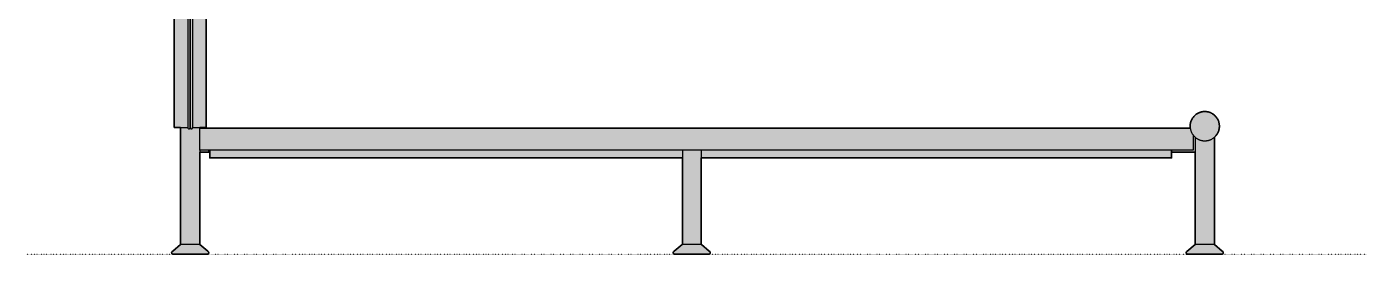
# Model space of a CAD drawing. Header units: millimetres. Extents: x 211 to 5492, y -1375 to 909.
# Drawn here: x 211 to 2955, y -22 to 444 of the extents above; entities that cross this region are included whole.
import ezdxf

# ---------------------------------------------------------------- set-up
doc = ezdxf.new("R2010")
doc.units = ezdxf.units.MM
doc.linetypes.add('Dots', pattern=[1, 0, -1])
doc.layers.add('Blocks', color=7, linetype='Continuous')
doc.layers.add('Blocks$Fill', color=7, linetype='Continuous', true_color=0xffffff)
for name, color, linetype, lineweight, true_color in [('Blocks$Inner', 7, 'Continuous', 25, 0x007f00), ('Blocks$Outline', 7, 'Continuous', 35, 0xff3f3f), ('Groud', 7, 'Dots', 25, 0x243775)]:
    doc.layers.add(name, color=color, linetype=linetype, lineweight=lineweight, true_color=true_color)

# ---------------------------------------------------------------- blocks, each defined once
blk = doc.blocks.new('Tomoto bed 160x200 Side')
at = {"layer": 'Blocks$Fill'}
blk.add_hatch(color=256, dxfattribs=at).paths.add_polyline_path([(526.1, -1.6), (509, -16.4), (509, -16.4), (508.9, -16.5), (508.8, -16.6), (508.8, -16.7), (508.7, -16.8), (508.6, -16.8), (508.6, -16.9), (508.5, -17), (508.5, -17.1), (508.4, -17.2), (508.4, -17.3), (508.3, -17.4), (508.3, -17.5), (508.2, -17.6), (508.2, -17.7), (508.2, -17.8), (508.2, -17.9), (508.1, -18), (508.1, -18.1), (508.1, -18.2), (508.1, -18.3), (508.1, -18.4), (508.1, -18.5), (508.1, -18.6), (508.1, -18.7), (508.1, -18.8), (508.1, -18.9), (508.1, -19), (508.1, -19.1), (508.2, -19.2), (508.2, -19.3), (508.2, -19.4), (508.2, -19.5), (508.3, -19.6), (508.3, -19.7), (508.4, -19.8), (508.4, -19.9), (508.4, -20), (508.5, -20.1), (508.5, -20.2), (508.6, -20.3), (508.7, -20.3), (508.7, -20.4), (508.8, -20.5), (508.9, -20.6), (508.9, -20.7), (509, -20.7), (509.1, -20.8), (509.2, -20.9), (509.2, -20.9), (509.3, -21), (509.4, -21.1), (509.5, -21.1), (509.6, -21.2), (509.7, -21.2), (509.8, -21.3), (509.9, -21.3), (510, -21.4), (510.1, -21.4), (510.2, -21.4), (510.3, -21.5), (510.4, -21.5), (510.5, -21.5), (510.6, -21.5), (510.7, -21.5), (510.8, -21.6), (510.9, -21.6), (511, -21.6), (511.1, -21.6), (581.2, -21.6), (581.3, -21.6), (581.4, -21.6), (581.5, -21.5), (581.6, -21.5), (581.7, -21.5), (581.8, -21.5), (581.9, -21.5), (582, -21.4), (582.1, -21.4), (582.2, -21.4), (582.3, -21.3), (582.4, -21.3), (582.5, -21.2), (582.6, -21.2), (582.7, -21.1), (582.7, -21.1), (582.8, -21), (582.9, -20.9), (583, -20.9), (583.1, -20.8), (583.2, -20.7), (583.2, -20.7), (583.3, -20.6), (583.4, -20.5), (583.4, -20.4), (583.5, -20.3), (583.6, -20.3), (583.6, -20.2), (583.7, -20.1), (583.7, -20), (583.8, -19.9), (583.8, -19.8), (583.9, -19.7), (583.9, -19.6), (583.9, -19.5), (584, -19.4), (584, -19.3), (584, -19.2), (584, -19.1), (584, -19), (584.1, -18.9), (584.1, -18.8), (584.1, -18.7), (584.1, -18.6), (584.1, -18.5), (584.1, -18.4), (584.1, -18.3), (584.1, -18.2), (584, -18.1), (584, -18), (584, -17.9), (584, -17.8), (583.9, -17.7), (583.9, -17.6), (583.9, -17.5), (583.8, -17.4), (583.8, -17.3), (583.8, -17.2), (583.7, -17.1), (583.6, -17), (583.6, -16.9), (583.5, -16.8), (583.5, -16.8), (583.4, -16.7), (583.3, -16.6), (583.3, -16.5), (583.2, -16.4), (583.1, -16.4), (583, -16.3), (566.1, -1.6), (566.1, 187.4), (584.1, 187.4), (584.1, 191.4), (586.2, 191.4), (586.2, 175.4), (1554.4, 175.4), (1554.4, -1.6), (1553.4, -1.6), (1537.6, -15.3), (1536.4, -16.4), (1536.3, -16.4), (1536.2, -16.5), (1536.2, -16.6), (1536.1, -16.7), (1536, -16.8), (1536, -16.8), (1535.9, -16.9), (1535.9, -17), (1535.8, -17.1), (1535.8, -17.2), (1535.7, -17.3), (1535.7, -17.4), (1535.6, -17.5), (1535.6, -17.6), (1535.6, -17.7), (1535.5, -17.8), (1535.5, -17.9), (1535.5, -18), (1535.5, -18.1), (1535.5, -18.2), (1535.5, -18.3), (1535.4, -18.4), (1535.4, -18.5), (1535.4, -18.6), (1535.4, -18.7), (1535.4, -18.8), (1535.5, -18.9), (1535.5, -19), (1535.5, -19.1), (1535.5, -19.2), (1535.5, -19.3), (1535.6, -19.4), (1535.6, -19.5), (1535.6, -19.6), (1535.7, -19.7), (1535.7, -19.8), (1535.8, -19.9), (1535.8, -20), (1535.9, -20.1), (1535.9, -20.2), (1536, -20.3), (1536, -20.3), (1536.1, -20.4), (1536.2, -20.5), (1536.2, -20.6), (1536.3, -20.7), (1536.4, -20.7), (1536.4, -20.8), (1536.5, -20.9), (1536.6, -20.9), (1536.7, -21), (1536.8, -21.1), (1536.9, -21.1), (1536.9, -21.2), (1537, -21.2), (1537.1, -21.3), (1537.2, -21.3), (1537.3, -21.4), (1537.4, -21.4), (1537.5, -21.4), (1537.6, -21.5), (1537.7, -21.5), (1537.8, -21.5), (1537.9, -21.5), (1538, -21.5), (1538.1, -21.6), (1538.2, -21.6), (1538.3, -21.6), (1538.4, -21.6), (1608.5, -21.6), (1608.6, -21.6), (1608.8, -21.6), (1608.9, -21.5), (1609, -21.5), (1609.1, -21.5), (1609.2, -21.5), (1609.3, -21.5), (1609.4, -21.4), (1609.5, -21.4), (1609.6, -21.4), (1609.7, -21.3), (1609.7, -21.3), (1609.8, -21.2), (1609.9, -21.2), (1610, -21.1), (1610.1, -21.1), (1610.2, -21), (1610.3, -20.9), (1610.4, -20.9), (1610.4, -20.8), (1610.5, -20.7), (1610.6, -20.7), (1610.7, -20.6), (1610.7, -20.5), (1610.8, -20.4), (1610.9, -20.3), (1610.9, -20.3), (1611, -20.2), (1611, -20.1), (1611.1, -20), (1611.1, -19.9), (1611.2, -19.8), (1611.2, -19.7), (1611.3, -19.6), (1611.3, -19.5), (1611.3, -19.4), (1611.3, -19.3), (1611.4, -19.2), (1611.4, -19.1), (1611.4, -19), (1611.4, -18.9), (1611.4, -18.8), (1611.4, -18.7), (1611.4, -18.6), (1611.4, -18.5), (1611.4, -18.4), (1611.4, -18.3), (1611.4, -18.2), (1611.4, -18.1), (1611.4, -18), (1611.4, -17.9), (1611.3, -17.8), (1611.3, -17.7), (1611.3, -17.6), (1611.2, -17.5), (1611.2, -17.4), (1611.2, -17.3), (1611.1, -17.2), (1611.1, -17.1), (1611, -17), (1611, -16.9), (1610.9, -16.8), (1610.8, -16.8), (1610.8, -16.7), (1610.7, -16.6), (1610.6, -16.5), (1610.6, -16.4), (1610.5, -16.4), (1610.4, -16.3), (1609.3, -15.3), (1593.4, -1.6), (1592.4, -1.6), (1592.4, 175.4), (2556.1, 175.4), (2556.1, 187.4), (2604.1, 187.4), (2604.1, -1.6), (2587, -16.4), (2587, -16.4), (2586.9, -16.5), (2586.8, -16.6), (2586.8, -16.7), (2586.7, -16.8), (2586.6, -16.8), (2586.6, -16.9), (2586.5, -17), (2586.5, -17.1), (2586.4, -17.2), (2586.4, -17.3), (2586.3, -17.4), (2586.3, -17.5), (2586.2, -17.6), (2586.2, -17.7), (2586.2, -17.8), (2586.2, -17.9), (2586.1, -18), (2586.1, -18.1), (2586.1, -18.2), (2586.1, -18.3), (2586.1, -18.4), (2586.1, -18.5), (2586.1, -18.6), (2586.1, -18.7), (2586.1, -18.8), (2586.1, -18.9), (2586.1, -19), (2586.1, -19.1), (2586.2, -19.2), (2586.2, -19.3), (2586.2, -19.4), (2586.2, -19.5), (2586.3, -19.6), (2586.3, -19.7), (2586.4, -19.8), (2586.4, -19.9), (2586.4, -20), (2586.5, -20.1), (2586.5, -20.2), (2586.6, -20.3), (2586.7, -20.3), (2586.7, -20.4), (2586.8, -20.5), (2586.9, -20.6), (2586.9, -20.7), (2587, -20.7), (2587.1, -20.8), (2587.2, -20.9), (2587.2, -20.9), (2587.3, -21), (2587.4, -21.1), (2587.5, -21.1), (2587.6, -21.2), (2587.7, -21.2), (2587.8, -21.3), (2587.9, -21.3), (2588, -21.4), (2588.1, -21.4), (2588.2, -21.4), (2588.3, -21.5), (2588.4, -21.5), (2588.5, -21.5), (2588.6, -21.5), (2588.7, -21.5), (2588.8, -21.6), (2588.9, -21.6), (2589, -21.6), (2589.1, -21.6), (2659.2, -21.6), (2659.3, -21.6), (2659.4, -21.6), (2659.5, -21.5), (2659.6, -21.5), (2659.7, -21.5), (2659.8, -21.5), (2659.9, -21.5), (2660, -21.4), (2660.1, -21.4), (2660.2, -21.4), (2660.3, -21.3), (2660.4, -21.3), (2660.5, -21.2), (2660.6, -21.2), (2660.7, -21.1), (2660.7, -21.1), (2660.8, -21), (2660.9, -20.9), (2661, -20.9), (2661.1, -20.8), (2661.2, -20.7), (2661.2, -20.7), (2661.3, -20.6), (2661.4, -20.5), (2661.4, -20.4), (2661.5, -20.3), (2661.6, -20.3), (2661.6, -20.2), (2661.7, -20.1), (2661.7, -20), (2661.8, -19.9), (2661.8, -19.8), (2661.9, -19.7), (2661.9, -19.6), (2661.9, -19.5), (2662, -19.4), (2662, -19.3), (2662, -19.2), (2662, -19.1), (2662, -19), (2662.1, -18.9), (2662.1, -18.8), (2662.1, -18.7), (2662.1, -18.6), (2662.1, -18.5), (2662.1, -18.4), (2662.1, -18.3), (2662.1, -18.2), (2662, -18.1), (2662, -18), (2662, -17.9), (2662, -17.8), (2661.9, -17.7), (2661.9, -17.6), (2661.9, -17.5), (2661.8, -17.4), (2661.8, -17.3), (2661.8, -17.2), (2661.7, -17.1), (2661.6, -17), (2661.6, -16.9), (2661.5, -16.8), (2661.5, -16.8), (2661.4, -16.7), (2661.3, -16.6), (2661.3, -16.5), (2661.2, -16.4), (2661.1, -16.4), (2661, -16.3), (2644.1, -1.6), (2644.1, 218.1), (2645, 218.9), (2645.8, 219.7), (2646.5, 220.4), (2647.1, 221.2), (2647.8, 222), (2648.4, 222.9), (2649, 223.7), (2649.6, 224.6), (2650.1, 225.5), (2650.6, 226.4), (2651.1, 227.3), (2651.5, 228.3), (2651.9, 229.3), (2652.3, 230.2), (2652.6, 231.2), (2652.9, 232.2), (2653.2, 233.2), (2653.4, 234.2), (2653.6, 235.3), (2653.8, 236.3), (2653.9, 237.3), (2654, 238.4), (2654.1, 240.4), (2654.1, 241.5), (2654, 242.5), (2653.9, 243.5), (2653.8, 244.6), (2653.6, 245.6), (2653.4, 246.6), (2653.2, 247.6), (2652.9, 248.7), (2652.6, 249.7), (2652.3, 250.6), (2651.9, 251.6), (2651.5, 252.6), (2651.1, 253.5), (2650.6, 254.4), (2650.1, 255.4), (2649.6, 256.3), (2649, 257.1), (2648.4, 258), (2647.8, 258.8), (2647.1, 259.6), (2646.5, 260.4), (2645.8, 261.2), (2645, 261.9), (2644.3, 262.6), (2643.5, 263.3), (2642.7, 264), (2641.8, 264.6), (2641, 265.2), (2640.1, 265.8), (2639.2, 266.3), (2638.3, 266.8), (2637.4, 267.3), (2636.5, 267.8), (2635.5, 268.2), (2634.5, 268.6), (2633.6, 268.9), (2632.6, 269.2), (2631.6, 269.5), (2630.5, 269.7), (2629.5, 269.9), (2628.5, 270.1), (2627.5, 270.2), (2626.4, 270.3), (2625.4, 270.4), (2624.3, 270.4), (2623.3, 270.4), (2622.3, 270.4), (2621.2, 270.3), (2620.2, 270.2), (2619.2, 270), (2618.1, 269.8), (2617.1, 269.6), (2616.1, 269.4), (2615.1, 269.1), (2614.1, 268.7), (2613.1, 268.4), (2612.2, 268), (2611.2, 267.5), (2610.3, 267.1), (2609.4, 266.6), (2608.5, 266.1), (2607.6, 265.5), (2606.7, 264.9), (2605.9, 264.3), (2605.1, 263.7), (2604.3, 263), (2603.5, 262.3), (2602.8, 261.6), (2602.1, 260.8), (2601.4, 260), (2600.7, 259.2), (2600.1, 258.4), (2599.4, 257.6), (2598.9, 256.7), (2598.3, 255.8), (2597.8, 254.9), (2597.3, 254), (2596.9, 253), (2596.4, 252.1), (2596.1, 251.1), (2595.7, 250.1), (2595.4, 249.2), (2595.1, 248.2), (2594.8, 247.1), (2594.6, 246.1), (2594.4, 245.1), (2594.3, 244.1), (2594.2, 243), (2594.1, 242), (2594.1, 241), (2594.1, 239.9), (2594.1, 238.9), (2594.2, 237.8), (2594.3, 236.8), (2594.4, 236.4), (566.1, 236.4), (566.1, 237.6), (578.8, 237.6), (578.8, 791.1), (578.8, 860.7), (579.2, 862), (579.5, 862.8), (579.7, 863.8), (580, 864.9), (580.2, 866), (580.3, 867), (580.5, 868.2), (580.6, 869.4), (580.7, 870.4), (580.8, 871.5), (580.8, 873.4), (580.8, 875.1), (580.8, 875.7), (580.8, 876.3), (580.7, 876.9), (580.7, 877.6), (580.6, 878.2), (580.6, 878.8), (580.4, 879.6), (580.3, 880.3), (580.2, 881.1), (580, 881.9), (579.8, 882.8), (579.6, 883.7), (579.3, 884.6), (579, 885.5), (578.8, 886.2), (578.6, 886.8), (578.3, 887.4), (578, 888.1), (577.8, 888.7), (577.5, 889.4), (577.2, 890), (576.8, 890.6), (576.5, 891.2), (576.2, 891.8), (575.8, 892.4), (575.5, 893), (575.1, 893.6), (574.7, 894.2), (574.3, 894.7), (573.9, 895.3), (573.4, 895.9), (573, 896.4), (572.5, 897), (572.1, 897.5), (571.5, 898.1), (570.9, 898.8), (570.2, 899.4), (569.6, 900), (569.1, 900.5), (568.5, 901), (568, 901.4), (567.4, 901.8), (566.9, 902.3), (566.3, 902.7), (565.7, 903.1), (565.1, 903.5), (564.6, 903.9), (564, 904.2), (563.4, 904.6), (562.8, 904.9), (562.1, 905.2), (561.5, 905.6), (560.9, 905.9), (560.3, 906.2), (559.7, 906.4), (559, 906.7), (558.4, 906.9), (557.8, 907.2), (557.1, 907.4), (556.5, 907.6), (555.9, 907.8), (555.2, 908), (554.6, 908.1), (553.9, 908.3), (553.3, 908.4), (552.6, 908.6), (551.5, 908.8), (550.3, 908.9), (549.1, 909.1), (547.9, 909.1), (547, 909.2), (546.2, 909.2), (545.3, 909.2), (544.5, 909.1), (543.9, 909.1), (543.2, 909.1), (542.6, 909), (542, 908.9), (541.4, 908.9), (540.8, 908.8), (540.1, 908.7), (539.5, 908.6), (538.9, 908.4), (538.2, 908.3), (537.6, 908.1), (536.9, 908), (536.3, 907.8), (535.7, 907.6), (535, 907.4), (534.4, 907.2), (533.7, 906.9), (533, 906.6), (532.4, 906.4), (531.8, 906.1), (531.1, 905.8), (530.5, 905.5), (529.9, 905.2), (529.3, 904.9), (528.7, 904.5), (528.1, 904.2), (527.2, 903.6), (526.4, 903.1), (525.8, 902.7), (525.3, 902.3), (524.7, 901.8), (524.1, 901.4), (523.6, 900.9), (523.1, 900.5), (522.5, 900), (522, 899.5), (521.5, 899), (521, 898.5), (520.6, 898), (520.1, 897.5), (519.6, 897), (519.2, 896.4), (518.7, 895.9), (518.3, 895.3), (517.9, 894.7), (517.5, 894.2), (517.1, 893.6), (516.7, 893), (516.3, 892.4), (516, 891.8), (515.6, 891.2), (515.3, 890.6), (515, 890), (514.7, 889.4), (514.4, 888.7), (514.1, 888.1), (513.9, 887.5), (513.6, 886.9), (513.4, 886.2), (513.2, 885.6), (513, 885), (512.8, 884.3), (512.6, 883.7), (512.4, 883.1), (512.3, 882.4), (512.1, 881.8), (512, 881.1), (511.9, 880.5), (511.8, 879.9), (511.7, 879.2), (511.6, 878.6), (511.5, 878), (511.4, 877.3), (511.4, 876.6), (511.4, 875.9), (511.3, 874.7), (511.3, 873.6), (511.3, 873.3), (511.4, 871.6), (511.6, 868.7), (511.7, 867.6), (511.9, 866.4), (512.1, 865.4), (512.3, 864.3), (512.6, 863.3), (512.8, 862.3), (513.1, 861.4), (513.3, 860.7), (513.3, 237.6), (526.1, 237.6)], flags=0)
at = {"layer": 'Blocks$Inner'}
for p, q in [((526.1, -1.6), (526.1, 237.6)), ((566.1, 191.4), (566.1, -1.6)), ((1554.4, 175.4), (1554.4, -1.6)), ((1592.4, -1.6), (1592.4, 175.4))]:
    blk.add_line(p, q, dxfattribs=at)
for points in [[(551.2, 237.6), (551.2, 821.1)], [(541, 821.1), (541, 237.6)], [(546.2, 821.1), (546.2, 237.6), (546.2, 237.5), (546.2, 237.4), (546.2, 237.4), (546.2, 237.3), (546.2, 237.2), (546.2, 237.1), (546.2, 237), (546.2, 236.9), (546.3, 236.9), (546.3, 236.8), (546.3, 236.7), (546.4, 236.6), (546.4, 236.5), (546.4, 236.5), (546.5, 236.4), (546.5, 236.3), (546.6, 236.2), (546.6, 236.2), (546.7, 236.1), (546.7, 236), (546.8, 236), (546.8, 235.9), (546.9, 235.9), (546.9, 235.8), (547, 235.7), (547.1, 235.7), (547.1, 235.6), (547.2, 235.6), (547.3, 235.5), (547.4, 235.5), (547.4, 235.4), (547.5, 235.4), (547.6, 235.4), (547.7, 235.3), (547.7, 235.3), (547.8, 235.3), (547.9, 235.2), (548, 235.2), (548.1, 235.2), (548.1, 235.2), (548.2, 235.2), (548.3, 235.1), (548.4, 235.1), (548.5, 235.1), (548.6, 235.1), (548.7, 235.1), (548.7, 235.1), (548.8, 235.1), (548.9, 235.1), (549, 235.1), (549.1, 235.2), (549.2, 235.2), (549.2, 235.2), (549.3, 235.2), (549.4, 235.2), (549.5, 235.3), (549.6, 235.3), (549.7, 235.3), (549.7, 235.4), (549.8, 235.4), (549.9, 235.4), (550, 235.5), (550, 235.5), (550.1, 235.6), (550.2, 235.6), (550.2, 235.7), (550.3, 235.7), (550.4, 235.8), (550.4, 235.9), (550.5, 235.9), (550.5, 236), (550.6, 236), (550.6, 236.1), (550.7, 236.2), (550.7, 236.2), (550.8, 236.3), (550.8, 236.4), (550.9, 236.5), (550.9, 236.5), (550.9, 236.6), (551, 236.7), (551, 236.8), (551, 236.9), (551.1, 236.9), (551.1, 237), (551.1, 237.1), (551.1, 237.2), (551.1, 237.3), (551.1, 237.4), (551.1, 237.4), (551.2, 237.5), (551.2, 237.6), (551.8, 237.6), (570.1, 237.6), (578.8, 237.6), (578.8, 791.1)], [(513.3, 237.6), (513.3, 860.7)], [(513.3, 791.1), (513.3, 237.6), (522, 237.6), (540.4, 237.6), (541, 237.6), (541, 237.5), (541, 237.4), (541, 237.4), (541, 237.3), (541, 237.2), (541.1, 237.1), (541.1, 237), (541.1, 236.9), (541.1, 236.9), (541.2, 236.8), (541.2, 236.7), (541.2, 236.6), (541.3, 236.5), (541.3, 236.5), (541.3, 236.4), (541.4, 236.3), (541.4, 236.2), (541.5, 236.2), (541.5, 236.1), (541.6, 236), (541.6, 236), (541.7, 235.9), (541.7, 235.9), (541.8, 235.8), (541.9, 235.7), (541.9, 235.7), (542, 235.6), (542.1, 235.6), (542.1, 235.5), (542.2, 235.5), (542.3, 235.4), (542.4, 235.4), (542.4, 235.4), (542.5, 235.3), (542.6, 235.3), (542.7, 235.3), (542.8, 235.2), (542.8, 235.2), (542.9, 235.2), (543, 235.2), (543.1, 235.2), (543.2, 235.1), (543.3, 235.1), (543.3, 235.1), (543.4, 235.1), (543.5, 235.1), (543.6, 235.1), (543.7, 235.1), (543.8, 235.1), (543.8, 235.1), (543.9, 235.2), (544, 235.2), (544.1, 235.2), (544.2, 235.2), (544.3, 235.2), (544.3, 235.3), (544.4, 235.3), (544.5, 235.3), (544.6, 235.4), (544.7, 235.4), (544.7, 235.4), (544.8, 235.5), (544.9, 235.5), (544.9, 235.6), (545, 235.6), (545.1, 235.7), (545.2, 235.7), (545.2, 235.8), (545.3, 235.9), (545.3, 235.9), (545.4, 236), (545.4, 236), (545.5, 236.1), (545.6, 236.2), (545.6, 236.2), (545.6, 236.3), (545.7, 236.4), (545.7, 236.5), (545.8, 236.5), (545.8, 236.6), (545.8, 236.7), (545.9, 236.8), (545.9, 236.9), (545.9, 236.9), (545.9, 237), (546, 237.1), (546, 237.2), (546, 237.3), (546, 237.4), (546, 237.4), (546, 237.5), (546, 237.6), (546, 821.1)], [(566.1, 237.6), (566.1, 236.4), (2594.4, 236.4)], [(2600.1, 222.4), (2600.1, 216.4), (2600.1, 208.6), (2600.1, 203.6), (2600.1, 191.4), (566.1, 191.4), (566.1, 236.4)], [(2644.1, -1.6), (2604.1, -1.6), (2587.1, -16.3), (2587, -16.4), (2587, -16.4), (2586.9, -16.5), (2586.8, -16.6), (2586.8, -16.7), (2586.7, -16.8), (2586.6, -16.8), (2586.6, -16.9), (2586.5, -17), (2586.5, -17.1), (2586.4, -17.2), (2586.4, -17.3), (2586.3, -17.4), (2586.3, -17.5), (2586.2, -17.6), (2586.2, -17.7), (2586.2, -17.8), (2586.2, -17.9), (2586.1, -18), (2586.1, -18.1), (2586.1, -18.2), (2586.1, -18.3), (2586.1, -18.4), (2586.1, -18.5), (2586.1, -18.6), (2586.1, -18.7), (2586.1, -18.8), (2586.1, -18.9), (2586.1, -19), (2586.1, -19.1), (2586.2, -19.2), (2586.2, -19.3), (2586.2, -19.4), (2586.2, -19.5), (2586.3, -19.6), (2586.3, -19.7), (2586.4, -19.8), (2586.4, -19.9), (2586.4, -20), (2586.5, -20.1), (2586.5, -20.2), (2586.6, -20.3), (2586.7, -20.3), (2586.7, -20.4), (2586.8, -20.5), (2586.9, -20.6), (2586.9, -20.7), (2587, -20.7), (2587.1, -20.8), (2587.2, -20.9), (2587.2, -20.9), (2587.3, -21), (2587.4, -21.1), (2587.5, -21.1), (2587.6, -21.2), (2587.7, -21.2), (2587.8, -21.3), (2587.9, -21.3), (2588, -21.4), (2588.1, -21.4), (2588.2, -21.4), (2588.3, -21.5), (2588.4, -21.5), (2588.5, -21.5), (2588.6, -21.5), (2588.7, -21.5), (2588.8, -21.6), (2588.9, -21.6), (2589, -21.6), (2589.1, -21.6), (2599.3, -21.6), (2624.1, -21.6), (2648.8, -21.6), (2659.1, -21.6), (2659.2, -21.6), (2659.3, -21.6), (2659.4, -21.6), (2659.5, -21.5), (2659.6, -21.5), (2659.7, -21.5), (2659.8, -21.5), (2659.9, -21.5), (2660, -21.4), (2660.1, -21.4), (2660.2, -21.4), (2660.3, -21.3), (2660.4, -21.3), (2660.5, -21.2), (2660.6, -21.2), (2660.7, -21.1), (2660.7, -21.1), (2660.8, -21), (2660.9, -20.9), (2661, -20.9), (2661.1, -20.8), (2661.2, -20.7), (2661.2, -20.7), (2661.3, -20.6), (2661.4, -20.5), (2661.4, -20.4), (2661.5, -20.3), (2661.6, -20.3), (2661.6, -20.2), (2661.7, -20.1), (2661.7, -20), (2661.8, -19.9), (2661.8, -19.8), (2661.9, -19.7), (2661.9, -19.6), (2661.9, -19.5), (2662, -19.4), (2662, -19.3), (2662, -19.2), (2662, -19.1), (2662, -19), (2662.1, -18.9), (2662.1, -18.8), (2662.1, -18.7), (2662.1, -18.6), (2662.1, -18.5), (2662.1, -18.4), (2662.1, -18.3), (2662.1, -18.2), (2662, -18.1), (2662, -18), (2662, -17.9), (2662, -17.8), (2661.9, -17.7), (2661.9, -17.6), (2661.9, -17.5), (2661.8, -17.4), (2661.8, -17.3), (2661.8, -17.2), (2661.7, -17.1), (2661.6, -17), (2661.6, -16.9), (2661.5, -16.8), (2661.5, -16.8), (2661.4, -16.7), (2661.3, -16.6), (2661.3, -16.5), (2661.2, -16.4), (2661.1, -16.4), (2661, -16.3), (2659.9, -15.3), (2644.1, -1.6), (2644.1, 218.1)], [(2604.1, 218.1), (2604.1, -1.6)], [(584.1, 191.4), (584.1, 187.4), (566.1, 187.4)], [(1554.6, 191.4), (1554.6, 175.4), (586.2, 175.4), (586.2, 191.4)], [(1592.3, 191.4), (1592.3, 175.4), (2556.1, 175.4), (2556.1, 191.4), (2556.1, 187.4), (2564.1, 187.4), (2604.1, 187.4)]]:
    blk.add_lwpolyline(points, dxfattribs=at)
for points in [[(2654, 238.4), (2654.1, 239.4), (2654.1, 240.4), (2654.1, 241.5), (2654, 242.5), (2653.9, 243.5), (2653.8, 244.6), (2653.6, 245.6), (2653.4, 246.6), (2653.2, 247.6), (2652.9, 248.7), (2652.6, 249.7), (2652.3, 250.6), (2651.9, 251.6), (2651.5, 252.6), (2651.1, 253.5), (2650.6, 254.4), (2650.1, 255.4), (2649.6, 256.3), (2649, 257.1), (2648.4, 258), (2647.8, 258.8), (2647.1, 259.6), (2646.5, 260.4), (2645.8, 261.2), (2645, 261.9), (2644.3, 262.6), (2643.5, 263.3), (2642.7, 264), (2641.8, 264.6), (2641, 265.2), (2640.1, 265.8), (2639.2, 266.3), (2638.3, 266.8), (2637.4, 267.3), (2636.5, 267.8), (2635.5, 268.2), (2634.5, 268.6), (2633.6, 268.9), (2632.6, 269.2), (2631.6, 269.5), (2630.5, 269.7), (2629.5, 269.9), (2628.5, 270.1), (2627.5, 270.2), (2626.4, 270.3), (2625.4, 270.4), (2624.3, 270.4), (2623.3, 270.4), (2622.3, 270.4), (2621.2, 270.3), (2620.2, 270.2), (2619.2, 270), (2618.1, 269.8), (2617.1, 269.6), (2616.1, 269.4), (2615.1, 269.1), (2614.1, 268.7), (2613.1, 268.4), (2612.2, 268), (2611.2, 267.5), (2610.3, 267.1), (2609.4, 266.6), (2608.5, 266.1), (2607.6, 265.5), (2606.7, 264.9), (2605.9, 264.3), (2605.1, 263.7), (2604.3, 263), (2603.5, 262.3), (2602.8, 261.6), (2602.1, 260.8), (2601.4, 260), (2600.7, 259.2), (2600.1, 258.4), (2599.4, 257.6), (2598.9, 256.7), (2598.3, 255.8), (2597.8, 254.9), (2597.3, 254), (2596.9, 253), (2596.4, 252.1), (2596.1, 251.1), (2595.7, 250.1), (2595.4, 249.2), (2595.1, 248.2), (2594.8, 247.1), (2594.6, 246.1), (2594.4, 245.1), (2594.3, 244.1), (2594.2, 243), (2594.1, 242), (2594.1, 241), (2594.1, 239.9), (2594.1, 238.9), (2594.2, 237.8), (2594.3, 236.8), (2594.4, 235.8), (2594.6, 234.7), (2594.8, 233.7), (2595.1, 232.7), (2595.4, 231.7), (2595.7, 230.7), (2596.1, 229.7), (2596.4, 228.8), (2596.9, 227.8), (2597.3, 226.9), (2597.8, 226), (2598.3, 225.1), (2598.9, 224.2), (2599.4, 223.3), (2600.1, 222.5), (2600.7, 221.6), (2601.4, 220.8), (2602.1, 220.1), (2602.8, 219.3), (2603.5, 218.6), (2604.3, 217.9), (2605.1, 217.2), (2605.9, 216.6), (2606.7, 215.9), (2607.6, 215.4), (2608.5, 214.8), (2609.4, 214.3), (2610.3, 213.8), (2611.2, 213.3), (2612.2, 212.9), (2613.1, 212.5), (2614.1, 212.1), (2615.1, 211.8), (2616.1, 211.5), (2617.1, 211.3), (2618.1, 211), (2619.2, 210.8), (2620.2, 210.7), (2621.2, 210.6), (2622.3, 210.5), (2623.3, 210.4), (2624.3, 210.4), (2625.4, 210.5), (2626.4, 210.5), (2627.5, 210.6), (2628.5, 210.8), (2629.5, 210.9), (2630.5, 211.1), (2631.6, 211.4), (2632.6, 211.7), (2633.6, 212), (2634.5, 212.3), (2635.5, 212.7), (2636.5, 213.1), (2637.4, 213.5), (2638.3, 214), (2639.2, 214.5), (2640.1, 215.1), (2641, 215.7), (2641.8, 216.3), (2642.7, 216.9), (2643.5, 217.5), (2644.3, 218.2), (2645, 218.9), (2645.8, 219.7), (2646.5, 220.4), (2647.1, 221.2), (2647.8, 222), (2648.4, 222.9), (2649, 223.7), (2649.6, 224.6), (2650.1, 225.5), (2650.6, 226.4), (2651.1, 227.3), (2651.5, 228.3), (2651.9, 229.3), (2652.3, 230.2), (2652.6, 231.2), (2652.9, 232.2), (2653.2, 233.2), (2653.4, 234.2), (2653.6, 235.3), (2653.8, 236.3), (2653.9, 237.3)], [(1609.3, -15.3), (1593.4, -1.6), (1573.4, -1.6), (1553.4, -1.6), (1537.6, -15.3), (1536.5, -16.3), (1536.4, -16.4), (1536.3, -16.4), (1536.2, -16.5), (1536.2, -16.6), (1536.1, -16.7), (1536, -16.8), (1536, -16.8), (1535.9, -16.9), (1535.9, -17), (1535.8, -17.1), (1535.8, -17.2), (1535.7, -17.3), (1535.7, -17.4), (1535.6, -17.5), (1535.6, -17.6), (1535.6, -17.7), (1535.5, -17.8), (1535.5, -17.9), (1535.5, -18), (1535.5, -18.1), (1535.5, -18.2), (1535.5, -18.3), (1535.4, -18.4), (1535.4, -18.5), (1535.4, -18.6), (1535.4, -18.7), (1535.4, -18.8), (1535.5, -18.9), (1535.5, -19), (1535.5, -19.1), (1535.5, -19.2), (1535.5, -19.3), (1535.6, -19.4), (1535.6, -19.5), (1535.6, -19.6), (1535.7, -19.7), (1535.7, -19.8), (1535.8, -19.9), (1535.8, -20), (1535.9, -20.1), (1535.9, -20.2), (1536, -20.3), (1536, -20.3), (1536.1, -20.4), (1536.2, -20.5), (1536.2, -20.6), (1536.3, -20.7), (1536.4, -20.7), (1536.4, -20.8), (1536.5, -20.9), (1536.6, -20.9), (1536.7, -21), (1536.8, -21.1), (1536.9, -21.1), (1536.9, -21.2), (1537, -21.2), (1537.1, -21.3), (1537.2, -21.3), (1537.3, -21.4), (1537.4, -21.4), (1537.5, -21.4), (1537.6, -21.5), (1537.7, -21.5), (1537.8, -21.5), (1537.9, -21.5), (1538, -21.5), (1538.1, -21.6), (1538.2, -21.6), (1538.3, -21.6), (1538.4, -21.6), (1538.4, -21.6), (1548.7, -21.6), (1573.4, -21.6), (1598.2, -21.6), (1608.4, -21.6), (1608.5, -21.6), (1608.6, -21.6), (1608.8, -21.6), (1608.9, -21.5), (1609, -21.5), (1609.1, -21.5), (1609.2, -21.5), (1609.3, -21.5), (1609.4, -21.4), (1609.5, -21.4), (1609.6, -21.4), (1609.7, -21.3), (1609.7, -21.3), (1609.8, -21.2), (1609.9, -21.2), (1610, -21.1), (1610.1, -21.1), (1610.2, -21), (1610.3, -20.9), (1610.4, -20.9), (1610.4, -20.8), (1610.5, -20.7), (1610.6, -20.7), (1610.7, -20.6), (1610.7, -20.5), (1610.8, -20.4), (1610.9, -20.3), (1610.9, -20.3), (1611, -20.2), (1611, -20.1), (1611.1, -20), (1611.1, -19.9), (1611.2, -19.8), (1611.2, -19.7), (1611.3, -19.6), (1611.3, -19.5), (1611.3, -19.4), (1611.3, -19.3), (1611.4, -19.2), (1611.4, -19.1), (1611.4, -19), (1611.4, -18.9), (1611.4, -18.8), (1611.4, -18.7), (1611.4, -18.6), (1611.4, -18.5), (1611.4, -18.4), (1611.4, -18.3), (1611.4, -18.2), (1611.4, -18.1), (1611.4, -18), (1611.4, -17.9), (1611.3, -17.8), (1611.3, -17.7), (1611.3, -17.6), (1611.2, -17.5), (1611.2, -17.4), (1611.2, -17.3), (1611.1, -17.2), (1611.1, -17.1), (1611, -17), (1611, -16.9), (1610.9, -16.8), (1610.8, -16.8), (1610.8, -16.7), (1610.7, -16.6), (1610.6, -16.5), (1610.6, -16.4), (1610.5, -16.4), (1610.4, -16.3)]]:
    blk.add_lwpolyline(points, close=True, dxfattribs=at)
blk.add_open_spline([(546.1, -1.6), (566.1, -1.6), (581.9, -15.3), (583, -16.3), (583.1, -16.4), (583.2, -16.4), (583.3, -16.5), (583.3, -16.6), (583.4, -16.7), (583.5, -16.8), (583.5, -16.8), (583.6, -16.9), (583.6, -17), (583.7, -17.1), (583.8, -17.2), (583.8, -17.3), (583.8, -17.4), (583.9, -17.5), (583.9, -17.6), (583.9, -17.7), (584, -17.8), (584, -17.9), (584, -18), (584, -18.1), (584.1, -18.2), (584.1, -18.3), (584.1, -18.4), (584.1, -18.5), (584.1, -18.6), (584.1, -18.7), (584.1, -18.8), (584.1, -18.9), (584, -19), (584, -19.1), (584, -19.2), (584, -19.3), (584, -19.4), (583.9, -19.5), (583.9, -19.6), (583.9, -19.7), (583.8, -19.8), (583.8, -19.9), (583.7, -20), (583.7, -20.1), (583.6, -20.2), (583.6, -20.3), (583.5, -20.3), (583.4, -20.4), (583.4, -20.5), (583.3, -20.6), (583.2, -20.7), (583.2, -20.7), (583.1, -20.8), (583, -20.9), (582.9, -20.9), (582.8, -21), (582.7, -21.1), (582.7, -21.1), (582.6, -21.2), (582.5, -21.2), (582.4, -21.3), (582.3, -21.3), (582.2, -21.4), (582.1, -21.4), (582, -21.4), (581.9, -21.5), (581.8, -21.5), (581.7, -21.5), (581.6, -21.5), (581.5, -21.5), (581.4, -21.6), (581.3, -21.6), (581.2, -21.6), (581.1, -21.6), (511.1, -21.6), (511.1, -21.6), (511, -21.6), (510.9, -21.6), (510.8, -21.6), (510.7, -21.5), (510.6, -21.5), (510.5, -21.5), (510.4, -21.5), (510.3, -21.5), (510.2, -21.4), (510.1, -21.4), (510, -21.4), (509.9, -21.3), (509.8, -21.3), (509.7, -21.2), (509.6, -21.2), (509.5, -21.1), (509.4, -21.1), (509.3, -21), (509.2, -20.9), (509.2, -20.9), (509.1, -20.8), (509, -20.7), (508.9, -20.7), (508.9, -20.6), (508.8, -20.5), (508.7, -20.4), (508.7, -20.3), (508.6, -20.3), (508.5, -20.2), (508.5, -20.1), (508.4, -20), (508.4, -19.9), (508.4, -19.8), (508.3, -19.7), (508.3, -19.6), (508.2, -19.5), (508.2, -19.4), (508.2, -19.3), (508.2, -19.2), (508.1, -19.1), (508.1, -19), (508.1, -18.9), (508.1, -18.8), (508.1, -18.7), (508.1, -18.6), (508.1, -18.5), (508.1, -18.4), (508.1, -18.3), (508.1, -18.2), (508.1, -18.1), (508.1, -18), (508.2, -17.9), (508.2, -17.8), (508.2, -17.7), (508.2, -17.6), (508.3, -17.5), (508.3, -17.4), (508.4, -17.3), (508.4, -17.2), (508.5, -17.1), (508.5, -17), (508.6, -16.9), (508.6, -16.8), (508.7, -16.8), (508.8, -16.7), (508.8, -16.6), (508.9, -16.5), (509, -16.4), (509, -16.4), (509.1, -16.3), (510.3, -15.3), (526.1, -1.6), (546.1, -1.6)], degree=1, knots=[0, 0, 20, 40.968326, 42.472205, 42.576192, 42.680179, 42.784167, 42.888154, 42.992141, 43.096128, 43.200115, 43.304103, 43.40809, 43.512077, 43.616064, 43.720051, 43.824039, 43.928026, 44.032013, 44.136, 44.239987, 44.343974, 44.447962, 44.551949, 44.655936, 44.759923, 44.86391, 44.967898, 45.071885, 45.175872, 45.279859, 45.383846, 45.487834, 45.591821, 45.695808, 45.799795, 45.903782, 46.00777, 46.111757, 46.215744, 46.319731, 46.423718, 46.527705, 46.631693, 46.73568, 46.839667, 46.943654, 47.047641, 47.151629, 47.255616, 47.359603, 47.46359, 47.567577, 47.671565, 47.775552, 47.879539, 47.983526, 48.087513, 48.1915, 48.295488, 48.399475, 48.503462, 48.607449, 48.711436, 48.815424, 48.919411, 49.023398, 49.127385, 49.231372, 49.33536, 49.439347, 49.543334, 49.647321, 49.751308, 119.746863, 119.751308, 119.855296, 119.959283, 120.06327, 120.167257, 120.271244, 120.375231, 120.479219, 120.583206, 120.687193, 120.79118, 120.895167, 120.999155, 121.103142, 121.207129, 121.311116, 121.415103, 121.519091, 121.623078, 121.727065, 121.831052, 121.935039, 122.039027, 122.143014, 122.247001, 122.350988, 122.454975, 122.558962, 122.66295, 122.766937, 122.870924, 122.974911, 123.078898, 123.182886, 123.286873, 123.39086, 123.494847, 123.598834, 123.702822, 123.806809, 123.910796, 124.014783, 124.11877, 124.222757, 124.326745, 124.430732, 124.534719, 124.638706, 124.742693, 124.846681, 124.950668, 125.054655, 125.158642, 125.262629, 125.366617, 125.470604, 125.574591, 125.678578, 125.782565, 125.886553, 125.99054, 126.094527, 126.198514, 126.302501, 126.406488, 126.510476, 126.614463, 126.71845, 126.822437, 126.926424, 127.030412, 128.534291, 149.502617, 169.502617, 169.502617], dxfattribs=at)
at = {"layer": 'Blocks$Outline'}
for points in [[(513.3, 860.7), (513.3, 237.6)], [(566.1, 237.6), (570.1, 237.6), (578.8, 237.6), (578.8, 791.1), (578.8, 860.7)], [(2654, 238.4), (2654.1, 239.4), (2654.1, 240.4), (2654.1, 241.5), (2654, 242.5), (2653.9, 243.5), (2653.8, 244.6), (2653.6, 245.6), (2653.4, 246.6), (2653.2, 247.6), (2652.9, 248.7), (2652.6, 249.7), (2652.3, 250.6), (2651.9, 251.6), (2651.5, 252.6), (2651.1, 253.5), (2650.6, 254.4), (2650.1, 255.4), (2649.6, 256.3), (2649, 257.1), (2648.4, 258), (2647.8, 258.8), (2647.1, 259.6), (2646.5, 260.4), (2645.8, 261.2), (2645, 261.9), (2644.3, 262.6), (2643.5, 263.3), (2642.7, 264), (2641.8, 264.6), (2641, 265.2), (2640.1, 265.8), (2639.2, 266.3), (2638.3, 266.8), (2637.4, 267.3), (2636.5, 267.8), (2635.5, 268.2), (2634.5, 268.6), (2633.6, 268.9), (2632.6, 269.2), (2631.6, 269.5), (2630.5, 269.7), (2629.5, 269.9), (2628.5, 270.1), (2627.5, 270.2), (2626.4, 270.3), (2625.4, 270.4), (2624.3, 270.4), (2623.3, 270.4), (2622.3, 270.4), (2621.2, 270.3), (2620.2, 270.2), (2619.2, 270), (2618.1, 269.8), (2617.1, 269.6), (2616.1, 269.4), (2615.1, 269.1), (2614.1, 268.7), (2613.1, 268.4), (2612.2, 268), (2611.2, 267.5), (2610.3, 267.1), (2609.4, 266.6), (2608.5, 266.1), (2607.6, 265.5), (2606.7, 264.9), (2605.9, 264.3), (2605.1, 263.7), (2604.3, 263), (2603.5, 262.3), (2602.8, 261.6), (2602.1, 260.8), (2601.4, 260), (2600.7, 259.2), (2600.1, 258.4), (2599.4, 257.6), (2598.9, 256.7), (2598.3, 255.8), (2597.8, 254.9), (2597.3, 254), (2596.9, 253), (2596.4, 252.1), (2596.1, 251.1), (2595.7, 250.1), (2595.4, 249.2), (2595.1, 248.2), (2594.8, 247.1), (2594.6, 246.1), (2594.4, 245.1), (2594.3, 244.1), (2594.2, 243), (2594.1, 242), (2594.1, 241), (2594.1, 239.9), (2594.1, 238.9), (2594.2, 237.8), (2594.3, 236.8), (2594.4, 236.4)], [(513.3, 237.6), (522, 237.6), (526.1, 237.6)], [(526.1, 237.6), (526.1, -1.6)], [(2594.4, 236.4), (566.1, 236.4), (566.1, 237.6)], [(2644.1, 218.1), (2644.3, 218.2), (2645, 218.9), (2645.8, 219.7), (2646.5, 220.4), (2647.1, 221.2), (2647.8, 222), (2648.4, 222.9), (2649, 223.7), (2649.6, 224.6), (2650.1, 225.5), (2650.6, 226.4), (2651.1, 227.3), (2651.5, 228.3), (2651.9, 229.3), (2652.3, 230.2), (2652.6, 231.2), (2652.9, 232.2), (2653.2, 233.2), (2653.4, 234.2), (2653.6, 235.3), (2653.8, 236.3), (2653.9, 237.3), (2654, 238.4)], [(2604.1, -1.6), (2587.1, -16.3), (2587, -16.4), (2587, -16.4), (2586.9, -16.5), (2586.8, -16.6), (2586.8, -16.7), (2586.7, -16.8), (2586.6, -16.8), (2586.6, -16.9), (2586.5, -17), (2586.5, -17.1), (2586.4, -17.2), (2586.4, -17.3), (2586.3, -17.4), (2586.3, -17.5), (2586.2, -17.6), (2586.2, -17.7), (2586.2, -17.8), (2586.2, -17.9), (2586.1, -18), (2586.1, -18.1), (2586.1, -18.2), (2586.1, -18.3), (2586.1, -18.4), (2586.1, -18.5), (2586.1, -18.6), (2586.1, -18.7), (2586.1, -18.8), (2586.1, -18.9), (2586.1, -19), (2586.1, -19.1), (2586.2, -19.2), (2586.2, -19.3), (2586.2, -19.4), (2586.2, -19.5), (2586.3, -19.6), (2586.3, -19.7), (2586.4, -19.8), (2586.4, -19.9), (2586.4, -20), (2586.5, -20.1), (2586.5, -20.2), (2586.6, -20.3), (2586.7, -20.3), (2586.7, -20.4), (2586.8, -20.5), (2586.9, -20.6), (2586.9, -20.7), (2587, -20.7), (2587.1, -20.8), (2587.2, -20.9), (2587.2, -20.9), (2587.3, -21), (2587.4, -21.1), (2587.5, -21.1), (2587.6, -21.2), (2587.7, -21.2), (2587.8, -21.3), (2587.9, -21.3), (2588, -21.4), (2588.1, -21.4), (2588.2, -21.4), (2588.3, -21.5), (2588.4, -21.5), (2588.5, -21.5), (2588.6, -21.5), (2588.7, -21.5), (2588.8, -21.6), (2588.9, -21.6), (2589, -21.6), (2589.1, -21.6), (2599.3, -21.6), (2624.1, -21.6), (2648.8, -21.6), (2659.1, -21.6), (2659.2, -21.6), (2659.3, -21.6), (2659.4, -21.6), (2659.5, -21.5), (2659.6, -21.5), (2659.7, -21.5), (2659.8, -21.5), (2659.9, -21.5), (2660, -21.4), (2660.1, -21.4), (2660.2, -21.4), (2660.3, -21.3), (2660.4, -21.3), (2660.5, -21.2), (2660.6, -21.2), (2660.7, -21.1), (2660.7, -21.1), (2660.8, -21), (2660.9, -20.9), (2661, -20.9), (2661.1, -20.8), (2661.2, -20.7), (2661.2, -20.7), (2661.3, -20.6), (2661.4, -20.5), (2661.4, -20.4), (2661.5, -20.3), (2661.6, -20.3), (2661.6, -20.2), (2661.7, -20.1), (2661.7, -20), (2661.8, -19.9), (2661.8, -19.8), (2661.9, -19.7), (2661.9, -19.6), (2661.9, -19.5), (2662, -19.4), (2662, -19.3), (2662, -19.2), (2662, -19.1), (2662, -19), (2662.1, -18.9), (2662.1, -18.8), (2662.1, -18.7), (2662.1, -18.6), (2662.1, -18.5), (2662.1, -18.4), (2662.1, -18.3), (2662.1, -18.2), (2662, -18.1), (2662, -18), (2662, -17.9), (2662, -17.8), (2661.9, -17.7), (2661.9, -17.6), (2661.9, -17.5), (2661.8, -17.4), (2661.8, -17.3), (2661.8, -17.2), (2661.7, -17.1), (2661.6, -17), (2661.6, -16.9), (2661.5, -16.8), (2661.5, -16.8), (2661.4, -16.7), (2661.3, -16.6), (2661.3, -16.5), (2661.2, -16.4), (2661.1, -16.4), (2661, -16.3), (2659.9, -15.3), (2644.1, -1.6), (2644.1, 218.1)], [(566.1, 187.4), (584.1, 187.4), (584.1, 191.4)], [(566.1, -1.6), (566.1, 187.4)], [(584.1, 191.4), (586.2, 191.4)], [(586.2, 191.4), (586.2, 175.4), (1554.4, 175.4)], [(1554.4, 175.4), (1554.4, -1.6)], [(1592.4, 175.4), (2556.1, 175.4), (2556.1, 187.4)], [(1592.4, -1.6), (1592.4, 175.4)], [(2556.1, 187.4), (2564.1, 187.4), (2604.1, 187.4)], [(2604.1, 187.4), (2604.1, -1.6)], [(526.1, -1.6), (510.3, -15.3), (509.1, -16.3), (509, -16.4), (509, -16.4), (508.9, -16.5), (508.8, -16.6), (508.8, -16.7), (508.7, -16.8), (508.6, -16.8), (508.6, -16.9), (508.5, -17), (508.5, -17.1), (508.4, -17.2), (508.4, -17.3), (508.3, -17.4), (508.3, -17.5), (508.2, -17.6), (508.2, -17.7), (508.2, -17.8), (508.2, -17.9), (508.1, -18), (508.1, -18.1), (508.1, -18.2), (508.1, -18.3), (508.1, -18.4), (508.1, -18.5), (508.1, -18.6), (508.1, -18.7), (508.1, -18.8), (508.1, -18.9), (508.1, -19), (508.1, -19.1), (508.2, -19.2), (508.2, -19.3), (508.2, -19.4), (508.2, -19.5), (508.3, -19.6), (508.3, -19.7), (508.4, -19.8), (508.4, -19.9), (508.4, -20), (508.5, -20.1), (508.5, -20.2), (508.6, -20.3), (508.7, -20.3), (508.7, -20.4), (508.8, -20.5), (508.9, -20.6), (508.9, -20.7), (509, -20.7), (509.1, -20.8), (509.2, -20.9), (509.2, -20.9), (509.3, -21), (509.4, -21.1), (509.5, -21.1), (509.6, -21.2), (509.7, -21.2), (509.8, -21.3), (509.9, -21.3), (510, -21.4), (510.1, -21.4), (510.2, -21.4), (510.3, -21.5), (510.4, -21.5), (510.5, -21.5), (510.6, -21.5), (510.7, -21.5), (510.8, -21.6), (510.9, -21.6), (511, -21.6), (511.1, -21.6), (511.1, -21.6), (581.1, -21.6), (581.2, -21.6), (581.3, -21.6), (581.4, -21.6), (581.5, -21.5), (581.6, -21.5), (581.7, -21.5), (581.8, -21.5), (581.9, -21.5), (582, -21.4), (582.1, -21.4), (582.2, -21.4), (582.3, -21.3), (582.4, -21.3), (582.5, -21.2), (582.6, -21.2), (582.7, -21.1), (582.7, -21.1), (582.8, -21), (582.9, -20.9), (583, -20.9), (583.1, -20.8), (583.2, -20.7), (583.2, -20.7), (583.3, -20.6), (583.4, -20.5), (583.4, -20.4), (583.5, -20.3), (583.6, -20.3), (583.6, -20.2), (583.7, -20.1), (583.7, -20), (583.8, -19.9), (583.8, -19.8), (583.9, -19.7), (583.9, -19.6), (583.9, -19.5), (584, -19.4), (584, -19.3), (584, -19.2), (584, -19.1), (584, -19), (584.1, -18.9), (584.1, -18.8), (584.1, -18.7), (584.1, -18.6), (584.1, -18.5), (584.1, -18.4), (584.1, -18.3), (584.1, -18.2), (584, -18.1), (584, -18), (584, -17.9), (584, -17.8), (583.9, -17.7), (583.9, -17.6), (583.9, -17.5), (583.8, -17.4), (583.8, -17.3), (583.8, -17.2), (583.7, -17.1), (583.6, -17), (583.6, -16.9), (583.5, -16.8), (583.5, -16.8), (583.4, -16.7), (583.3, -16.6), (583.3, -16.5), (583.2, -16.4), (583.1, -16.4), (583, -16.3), (581.9, -15.3), (566.1, -1.6)], [(1554.4, -1.6), (1553.4, -1.6), (1537.6, -15.3), (1536.5, -16.3), (1536.4, -16.4), (1536.3, -16.4), (1536.2, -16.5), (1536.2, -16.6), (1536.1, -16.7), (1536, -16.8), (1536, -16.8), (1535.9, -16.9), (1535.9, -17), (1535.8, -17.1), (1535.8, -17.2), (1535.7, -17.3), (1535.7, -17.4), (1535.6, -17.5), (1535.6, -17.6), (1535.6, -17.7), (1535.5, -17.8), (1535.5, -17.9), (1535.5, -18), (1535.5, -18.1), (1535.5, -18.2), (1535.5, -18.3), (1535.4, -18.4), (1535.4, -18.5), (1535.4, -18.6), (1535.4, -18.7), (1535.4, -18.8), (1535.5, -18.9), (1535.5, -19), (1535.5, -19.1), (1535.5, -19.2), (1535.5, -19.3), (1535.6, -19.4), (1535.6, -19.5), (1535.6, -19.6), (1535.7, -19.7), (1535.7, -19.8), (1535.8, -19.9), (1535.8, -20), (1535.9, -20.1), (1535.9, -20.2), (1536, -20.3), (1536, -20.3), (1536.1, -20.4), (1536.2, -20.5), (1536.2, -20.6), (1536.3, -20.7), (1536.4, -20.7), (1536.4, -20.8), (1536.5, -20.9), (1536.6, -20.9), (1536.7, -21), (1536.8, -21.1), (1536.9, -21.1), (1536.9, -21.2), (1537, -21.2), (1537.1, -21.3), (1537.2, -21.3), (1537.3, -21.4), (1537.4, -21.4), (1537.5, -21.4), (1537.6, -21.5), (1537.7, -21.5), (1537.8, -21.5), (1537.9, -21.5), (1538, -21.5), (1538.1, -21.6), (1538.2, -21.6), (1538.3, -21.6), (1538.4, -21.6), (1538.4, -21.6), (1548.7, -21.6), (1573.4, -21.6), (1598.2, -21.6), (1608.4, -21.6), (1608.5, -21.6), (1608.6, -21.6), (1608.8, -21.6), (1608.9, -21.5), (1609, -21.5), (1609.1, -21.5), (1609.2, -21.5), (1609.3, -21.5), (1609.4, -21.4), (1609.5, -21.4), (1609.6, -21.4), (1609.7, -21.3), (1609.7, -21.3), (1609.8, -21.2), (1609.9, -21.2), (1610, -21.1), (1610.1, -21.1), (1610.2, -21), (1610.3, -20.9), (1610.4, -20.9), (1610.4, -20.8), (1610.5, -20.7), (1610.6, -20.7), (1610.7, -20.6), (1610.7, -20.5), (1610.8, -20.4), (1610.9, -20.3), (1610.9, -20.3), (1611, -20.2), (1611, -20.1), (1611.1, -20), (1611.1, -19.9), (1611.2, -19.8), (1611.2, -19.7), (1611.3, -19.6), (1611.3, -19.5), (1611.3, -19.4), (1611.3, -19.3), (1611.4, -19.2), (1611.4, -19.1), (1611.4, -19), (1611.4, -18.9), (1611.4, -18.8), (1611.4, -18.7), (1611.4, -18.6), (1611.4, -18.5), (1611.4, -18.4), (1611.4, -18.3), (1611.4, -18.2), (1611.4, -18.1), (1611.4, -18), (1611.4, -17.9), (1611.3, -17.8), (1611.3, -17.7), (1611.3, -17.6), (1611.2, -17.5), (1611.2, -17.4), (1611.2, -17.3), (1611.1, -17.2), (1611.1, -17.1), (1611, -17), (1611, -16.9), (1610.9, -16.8), (1610.8, -16.8), (1610.8, -16.7), (1610.7, -16.6), (1610.6, -16.5), (1610.6, -16.4), (1610.5, -16.4), (1610.4, -16.3), (1609.3, -15.3)], [(1609.3, -15.3), (1593.4, -1.6), (1592.4, -1.6)]]:
    blk.add_lwpolyline(points, dxfattribs=at)

msp = doc.modelspace()

# ---------------------------------------------------------------- linework, layer by layer
at = {"layer": 'Groud'}
msp.add_lwpolyline([(211.4, -21.6), (2954.8, -21.6)], dxfattribs=at)

# ---------------------------------------------------------------- block references
at = {"layer": 'Blocks'}
msp.add_blockref('Tomoto bed 160x200 Side', (0, 0), dxfattribs=at)

doc.saveas('drawing.dxf')
